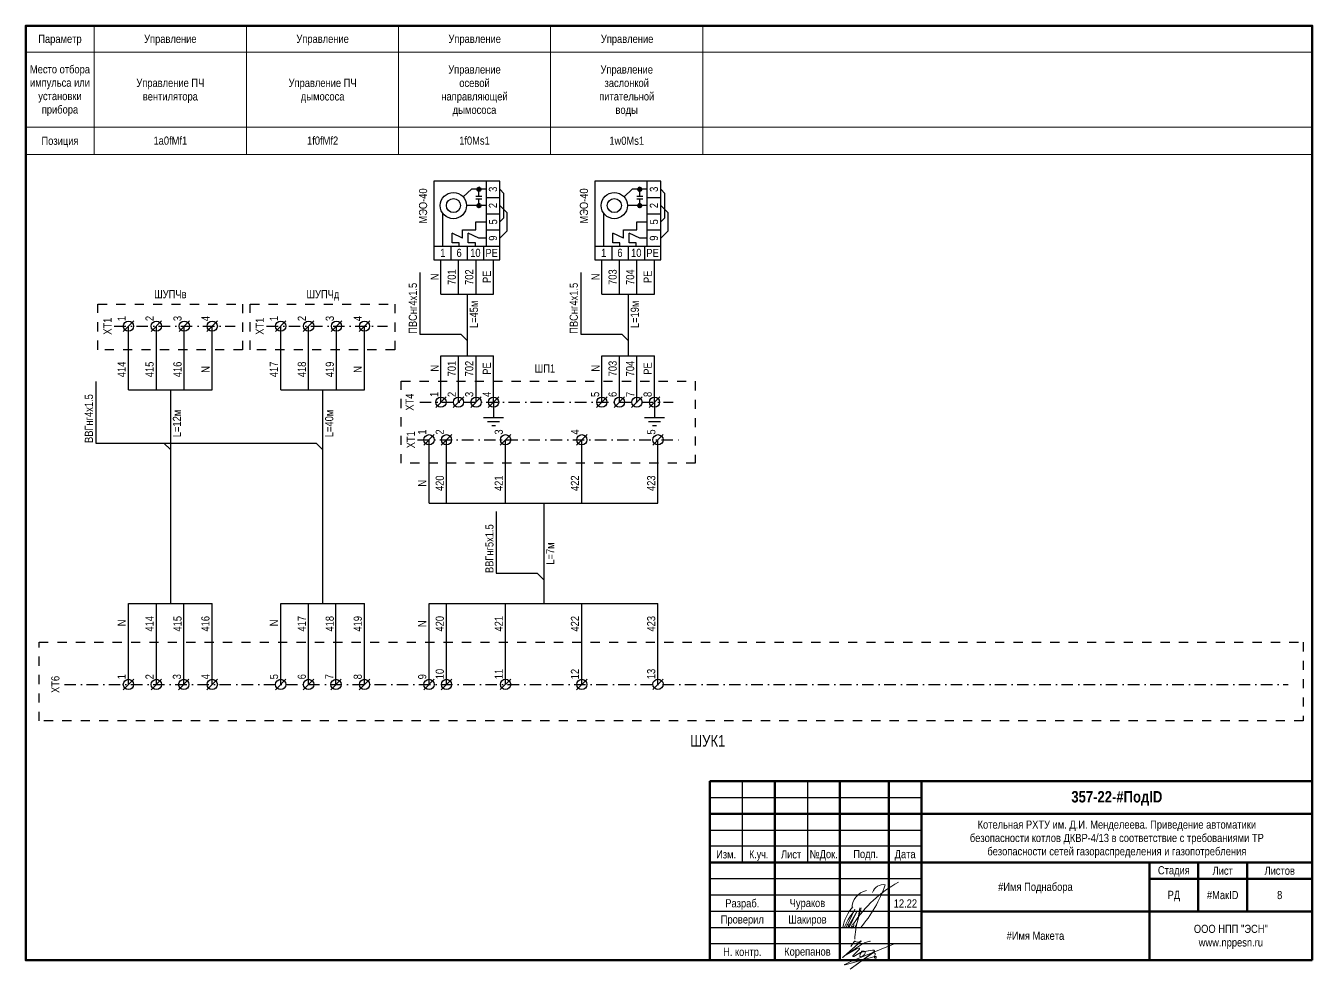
# Model space of a CAD drawing. Header units: millimetres. Extents: x -6000 to 26000, y -6000 to 26000.
# Drawn here: x 20 to 415, y -3185.1 to -2895.3 of the extents above; entities that cross this region are included whole.
import ezdxf

# ---------------------------------------------------------------- set-up
doc = ezdxf.new("R2010")
doc.units = ezdxf.units.MM
doc.header["$MEASUREMENT"] = 0
doc.linetypes.add('Штриховая', pattern=[5.644444, 2.822222, -2.822222])
doc.linetypes.add('Штрихпунктирная', pattern=[6.702778, 3.527778, -1.763889, 0, -1.411111])
for name, color, linetype, lineweight in [('0_Ном._пера__1', 7, 'Continuous', 15), ('0_Ном._пера__21', 7, 'Continuous', 30), ('0_Ном._пера__246', 7, 'Continuous', 100), ('2D - Общий_Ном._пера__1', 7, 'Continuous', 15), ('2D - Общий_Ном._пера__21', 7, 'Continuous', 30), ('2D - Общий_Ном._пера__41', 7, 'Continuous', 60), ('Аннотация - Текст_Ном._пера__1', 7, 'Continuous', 15)]:
    doc.layers.add(name, color=color, linetype=linetype, lineweight=lineweight)
doc.layers.add('0_Ном._пера__9', color=7, linetype='Continuous', lineweight=15, true_color=0x3dad99)
doc.styles.add('СГЕНЕРИР_СТИЛЬ_1', font='')
doc.styles.add('СГЕНЕРИР_СТИЛЬ_4', font='')
doc.styles.get('СГЕНЕРИР_СТИЛЬ_1').set_extended_font_data('Arial Narrow')
doc.styles.get('СГЕНЕРИР_СТИЛЬ_4').set_extended_font_data('Arial Narrow', bold=True)

msp = doc.modelspace()

# ---------------------------------------------------------------- linework, layer by layer
at = {"layer": '0_Ном._пера__21', "color": 7, "linetype": 'Continuous', "lineweight": 30}
for p, q in [((415, -3127.33), (230, -3127.33)), ((230, -3127.33), (230, -3182.33)), ((240, -3127.33), (240, -3152.33)), ((250, -3127.33), (250, -3182.33)), ((260, -3127.33), (260, -3152.33)), ((270, -3127.33), (270, -3182.33)), ((285, -3127.33), (285, -3182.33)), ((295, -3127.33), (295, -3182.33)), ((230, -3132.33), (295, -3132.33)), ((415, -3137.33), (230, -3137.33)), ((230, -3142.33), (295, -3142.33)), ((295, -3147.33), (230, -3147.33)), ((415, -3152.33), (230, -3152.33)), ((365, -3182.33), (365, -3152.33)), ((380, -3152.33), (380, -3167.33)), ((395, -3152.33), (395, -3167.33)), ((295, -3157.33), (230, -3157.33)), ((415, -3157.33), (365, -3157.33)), ((295, -3162.33), (230, -3162.33)), ((295, -3167.33), (230, -3167.33)), ((415, -3167.33), (295, -3167.33)), ((295, -3172.33), (230, -3172.33)), ((295, -3177.33), (230, -3177.33))]:
    msp.add_line(p, q, dxfattribs=at)
at = {"layer": '0_Ном._пера__246', "color": 7, "linetype": 'Continuous', "lineweight": 100}
for p, q in [((415, -3127.33), (230, -3127.33)), ((230, -3127.33), (230, -3182.33)), ((250, -3127.33), (250, -3182.33)), ((270, -3127.33), (270, -3182.33)), ((285, -3127.33), (285, -3182.33)), ((295, -3127.33), (295, -3182.33)), ((415, -3137.33), (230, -3137.33)), ((415, -3152.33), (230, -3152.33)), ((365, -3182.33), (365, -3152.33)), ((380, -3152.33), (380, -3167.33)), ((395, -3152.33), (395, -3167.33)), ((415, -3157.33), (365, -3157.33)), ((415, -3167.33), (295, -3167.33))]:
    msp.add_line(p, q, dxfattribs=at)
at = {"layer": '0_Ном._пера__246', "color": 7, "linetype": 'Continuous', "lineweight": 100, "flags": 128}
msp.add_lwpolyline([(415, -3182.33), (415, -2895.33), (20, -2895.33), (20, -3182.33)], close=True, dxfattribs=at)
at = {"layer": '0_Ном._пера__9', "color": 135, "linetype": 'Continuous', "lineweight": 15, "true_color": 0x3dad99}
for p, q in [((274.54, -3166.67), (271.86, -3172.22)), ((272.35, -3172.32), (275.1, -3167.53)), ((275.1, -3167.53), (272.84, -3172.22)), ((275.49, -3169.97), (276.47, -3166.2)), ((275.49, -3169.97), (276.07, -3166.23)), ((274.27, -3171.39), (274.13, -3172.43)), ((274.53, -3172.48), (275.27, -3170.74)), ((273.33, -3172.32), (273.51, -3172))]:
    msp.add_line(p, q, dxfattribs=at)
at = {"layer": '0_Ном._пера__9', "color": 135, "linetype": 'Continuous', "lineweight": 15, "true_color": 0x3dad99, "flags": 128}
for points in [[(273.37, -3178.09), (274.48, -3176.46, -0.414214), (274.51, -3176.45), (274.64, -3176.54, 0.267949), (275.98, -3176.64), (276.48, -3176.4, -0.775573), (276.51, -3176.43), (271.17, -3181.18), (270.81, -3181.52), (270.95, -3181.38, 0.030067), (271.39, -3181.01), (276.91, -3177.32, -0.091908), (278.11, -3176.74), (279.12, -3176.47, -0.933541), (279.19, -3176.59)], [(271.87, -3180.7), (275.11, -3178.86, -0.08719), (275.64, -3178.63), (275.75, -3178.6, -0.702393), (275.98, -3178.94), (273.94, -3180.96, 0.136086), (273.9, -3181.07, 0.443716), (274.02, -3181.21), (274.18, -3181.21, 0.161222), (274.25, -3181.18), (276.29, -3179.98, -0.026522), (276.38, -3179.92, -0.768791), (276.46, -3179.99), (276.23, -3180.43, 0.105043), (276.11, -3180.85, 0.43472), (276.54, -3181.31, 0.16132), (276.66, -3181.27), (277.28, -3180.81, 0.102211), (277.56, -3180.49), (277.58, -3180.45, -0.023478), (277.62, -3180.39, 0.197304), (277.75, -3179.84, 0.161257), (277.69, -3179.72, 0.094433), (277.46, -3179.57), (277.44, -3179.56, 0.083774), (277.2, -3179.51, 0.05387), (276.8, -3179.53, 0.985858), (276.69, -3179.85), (278.65, -3179.41, -0.027151), (278.73, -3179.4), (280.02, -3179.25, -0.046388), (280.15, -3179.25), (280.38, -3179.27, -0.65616), (280.5, -3179.62), (273.14, -3185.1), (279.32, -3180.6), (280.16, -3180.04), (280.27, -3180.03, -0.038414), (280.38, -3180.02), (280.48, -3180.02), (280.5, -3180.02, -0.402341), (280.8, -3180.63, 0.020676), (280.78, -3180.69), (280.55, -3181.06, 0.467701), (280.83, -3181.67, 0.131652), (281.07, -3181.58, 0.726247), (280.97, -3181.21), (280.88, -3181.2, 0.115506), (280.74, -3181.21), (274.6, -3182.92), (271.6, -3183.75), (271.48, -3183.74, -0.747293), (271.44, -3183.59), (273.5, -3182.61), (286.93, -3177.14)]]:
    msp.add_lwpolyline(points, format="xyb", dxfattribs=at)
at = {"layer": '0_Ном._пера__9', "color": 135, "linetype": 'Continuous', "lineweight": 15, "true_color": 0x3dad99}
for centre, radius, start, end in [((306.41, -3192.16), 38.51, 118.6981, 146.8966), ((243.78, -3144.82), 42.61, 319.6537, 340.3805), ((283.34, -3162.61), 3.52, 80.6082, 161.7985), ((279.27, -3166.47), 5.66, 101.6434, 180.3746), ((283.79, -3174.56), 13.12, 138.6736, 169.7126), ((286.05, -3177.57), 15.59, 139.9163, 160.3208), ((272.19, -3172.02), 0.668, 353.3227, 96.6773), ((296.11, -3176.21), 21.55, 163.167, 179.0964), ((273.35, -3171.72), 0.661, 268.7016, 341.1724)]:
    msp.add_arc(centre, radius, start, end, dxfattribs=at)
msp.add_ellipse((273.9, -3171.79), major_axis=(0.248, 0.662), ratio=0.421875, dxfattribs=at)
at = {"layer": '2D - Общий_Ном._пера__1', "color": 7, "linetype": 'Continuous', "lineweight": 15}
for p, q in [((41.03, -2895.33), (41.03, -2934.87)), ((41.03, -2895.33), (41.03, -2934.87)), ((87.77, -2895.33), (87.77, -2934.87)), ((87.77, -2895.33), (87.77, -2934.87)), ((134.47, -2895.33), (134.47, -2934.87)), ((181.15, -2895.33), (181.15, -2934.87)), ((227.89, -2895.33), (227.89, -2934.87)), ((20, -2903.45), (415, -2903.45)), ((20, -2926.51), (415, -2926.51)), ((20, -2934.87), (415, -2934.87))]:
    msp.add_line(p, q, dxfattribs=at)
at = {"layer": '2D - Общий_Ном._пера__21', "color": 7, "linetype": 'Continuous', "lineweight": 30}
for p, q in [((165.55, -2943.06), (145.34, -2943.06)), ((145.34, -2943.06), (145.34, -2967.18)), ((156.82, -2945.56), (154.3, -2947.86)), ((161.43, -2945.56), (156.82, -2945.56)), ((159.13, -2947.71), (159.13, -2946.2)), ((161.43, -2963.06), (161.43, -2943.06)), ((165.55, -2967.18), (165.55, -2943.06)), ((165.55, -2945.56), (166.8, -2946.81)), ((214.95, -2943.06), (194.74, -2943.06)), ((194.74, -2943.06), (194.74, -2967.18)), ((206.22, -2945.56), (203.69, -2947.86)), ((210.83, -2945.56), (206.22, -2945.56)), ((208.52, -2947.71), (208.52, -2946.2)), ((210.83, -2963.06), (210.83, -2943.06)), ((214.95, -2967.18), (214.95, -2943.06)), ((214.95, -2945.56), (216.2, -2946.81)), ((161.43, -2950.56), (155.34, -2950.56)), ((158.21, -2947.71), (160.05, -2947.71)), ((158.21, -2948.53), (160.05, -2948.53)), ((159.13, -2950.04), (159.13, -2948.53)), ((161.43, -2948.06), (165.55, -2948.06)), ((165.55, -2950.56), (167.8, -2952.82)), ((166.8, -2954.31), (166.8, -2946.81)), ((210.83, -2950.56), (204.74, -2950.56)), ((207.6, -2947.71), (209.44, -2947.71)), ((207.6, -2948.53), (209.44, -2948.53)), ((208.52, -2950.04), (208.52, -2948.53)), ((210.83, -2948.06), (214.95, -2948.06)), ((214.95, -2950.56), (217.2, -2952.82)), ((216.2, -2954.31), (216.2, -2946.81)), ((148.05, -2963.06), (148.05, -2952.94)), ((161.43, -2953.06), (165.55, -2953.06)), ((165.55, -2955.56), (166.8, -2954.31)), ((167.8, -2958.31), (167.8, -2952.82)), ((197.45, -2963.06), (197.45, -2952.94)), ((210.83, -2953.06), (214.95, -2953.06)), ((214.95, -2955.56), (216.2, -2954.31)), ((217.2, -2958.31), (217.2, -2952.82)), ((154.14, -2960.56), (154.14, -2958.03)), ((154.14, -2958.03), (158.22, -2958.03)), ((158.22, -2958.03), (158.22, -2955.56)), ((158.22, -2955.56), (161.43, -2955.56)), ((161.43, -2958.06), (165.55, -2958.06)), ((165.55, -2960.56), (167.8, -2958.31)), ((203.54, -2960.56), (203.54, -2958.03)), ((203.54, -2958.03), (207.62, -2958.03)), ((207.62, -2958.03), (207.62, -2955.56)), ((207.62, -2955.56), (210.83, -2955.56)), ((210.83, -2958.06), (214.95, -2958.06)), ((214.95, -2960.56), (217.2, -2958.31)), ((150.89, -2962.04), (150.89, -2959.08)), ((154.14, -2960.56), (150.89, -2959.08)), ((153.05, -2962.04), (150.89, -2962.04)), ((153.05, -2963.06), (153.05, -2962.04)), ((155.89, -2962.04), (155.89, -2959.08)), ((159.14, -2960.56), (155.89, -2959.08)), ((158.05, -2962.04), (155.89, -2962.04)), ((158.05, -2963.06), (158.05, -2962.04)), ((161.43, -2960.56), (159.14, -2960.56)), ((200.29, -2962.04), (200.29, -2959.08)), ((203.54, -2960.56), (200.29, -2959.08)), ((202.45, -2962.04), (200.29, -2962.04)), ((202.45, -2963.06), (202.45, -2962.04)), ((205.29, -2962.04), (205.29, -2959.08)), ((208.54, -2960.56), (205.29, -2959.08)), ((207.45, -2962.04), (205.29, -2962.04)), ((207.45, -2963.06), (207.45, -2962.04)), ((210.83, -2960.56), (208.54, -2960.56)), ((145.55, -2963.06), (165.55, -2963.06)), ((150.55, -2963.06), (150.55, -2967.18)), ((155.55, -2963.06), (155.55, -2967.18)), ((160.55, -2963.06), (160.55, -2967.18)), ((194.95, -2963.06), (214.95, -2963.06)), ((199.95, -2963.06), (199.95, -2967.18)), ((204.95, -2963.06), (204.95, -2967.18)), ((209.95, -2963.06), (209.95, -2967.18)), ((145.34, -2967.18), (165.55, -2967.18)), ((147.49, -2977.72), (147.49, -2967.18)), ((152.88, -2977.72), (152.88, -2967.18)), ((158.26, -2977.72), (158.26, -2967.18)), ((163.64, -2977.72), (163.64, -2967.18)), ((194.74, -2967.18), (214.95, -2967.18)), ((196.89, -2977.72), (196.89, -2967.18)), ((202.27, -2977.72), (202.27, -2967.18)), ((207.66, -2977.72), (207.66, -2967.18)), ((213.04, -2977.72), (213.04, -2967.18)), ((140.98, -2971.1), (140.98, -2990.04)), ((190.38, -2971.1), (190.38, -2990.04)), ((147.49, -2977.72), (163.64, -2977.72)), ((155.57, -2977.72), (155.57, -2996.69)), ((196.89, -2977.72), (213.04, -2977.72)), ((204.96, -2977.72), (204.96, -2996.69)), ((49.9, -2989.24), (53.14, -2986)), ((58.48, -2989.24), (61.72, -2986)), ((67.06, -2989.24), (70.3, -2986)), ((75.64, -2989.24), (78.87, -2986)), ((96.65, -2989.24), (99.89, -2986)), ((105.23, -2989.24), (108.46, -2986)), ((113.81, -2989.24), (117.04, -2986)), ((122.39, -2989.24), (125.62, -2986)), ((51.53, -3007.11), (51.53, -2987.61)), ((60.11, -3007.11), (60.11, -2987.61)), ((68.69, -3007.11), (68.69, -2987.61)), ((77.27, -3007.11), (77.27, -2987.61)), ((98.28, -3007.11), (98.28, -2987.61)), ((106.86, -3007.11), (106.86, -2987.61)), ((115.43, -3007.11), (115.43, -2987.61)), ((124.01, -3007.11), (124.01, -2987.61)), ((140.98, -2990.04), (153.59, -2990.04)), ((155.57, -2992.01), (153.59, -2990.04)), ((190.38, -2990.04), (202.99, -2990.04)), ((204.96, -2992.01), (202.99, -2990.04)), ((147.49, -3010.93), (147.49, -2996.69)), ((147.49, -2996.69), (163.64, -2996.69)), ((152.88, -3010.93), (152.88, -2996.69)), ((158.26, -3010.93), (158.26, -2996.69)), ((163.64, -3010.93), (163.64, -2996.69)), ((196.89, -3010.93), (196.89, -2996.69)), ((196.89, -2996.69), (213.04, -2996.69)), ((202.27, -3010.93), (202.27, -2996.69)), ((207.66, -3010.93), (207.66, -2996.69)), ((213.04, -3010.93), (213.04, -2996.69)), ((41.49, -3004.6), (41.49, -3023.53)), ((51.53, -3007.11), (77.27, -3007.11)), ((64.4, -3007.11), (64.4, -3072.79)), ((98.28, -3007.11), (124.01, -3007.11)), ((111.15, -3007.11), (111.15, -3072.79)), ((145.87, -3012.55), (149.1, -3009.32)), ((151.25, -3012.55), (154.48, -3009.32)), ((156.63, -3012.55), (159.87, -3009.32)), ((162.01, -3012.55), (165.25, -3009.32)), ((195.27, -3012.55), (198.5, -3009.32)), ((200.65, -3012.55), (203.88, -3009.32)), ((206.03, -3012.55), (209.26, -3009.32)), ((211.41, -3012.55), (214.65, -3009.32)), ((163.64, -3010.93), (163.64, -3015.62)), ((213.04, -3010.93), (213.04, -3015.62)), ((160.59, -3015.62), (166.69, -3015.62)), ((161.82, -3016.85), (165.46, -3016.85)), ((209.99, -3015.62), (216.09, -3015.62)), ((211.22, -3016.85), (214.86, -3016.85)), ((142.19, -3024.1), (145.43, -3020.86)), ((147.58, -3024.1), (150.81, -3020.86)), ((163.06, -3018.09), (164.23, -3018.09)), ((165.7, -3024.1), (168.94, -3020.86)), ((189.1, -3024.1), (192.33, -3020.86)), ((212.45, -3018.09), (213.62, -3018.09)), ((212.5, -3024.1), (215.73, -3020.86)), ((41.49, -3023.53), (109.17, -3023.53)), ((64.4, -3025.51), (62.42, -3023.53)), ((111.15, -3025.51), (109.17, -3023.53)), ((143.82, -3041.97), (143.82, -3022.47)), ((149.2, -3041.97), (149.2, -3022.47)), ((167.33, -3041.97), (167.33, -3022.47)), ((190.73, -3041.97), (190.73, -3022.47)), ((214.12, -3041.97), (214.12, -3022.47)), ((143.82, -3041.97), (214.12, -3041.97)), ((164.44, -3044.55), (164.44, -3063.48)), ((179.03, -3041.97), (179.03, -3072.79)), ((164.44, -3063.48), (177.05, -3063.48)), ((179.03, -3065.46), (177.05, -3063.48)), ((51.53, -3097.62), (51.53, -3072.79)), ((51.53, -3072.79), (77.27, -3072.79)), ((60.11, -3097.62), (60.11, -3072.79)), ((68.51, -3097.62), (68.51, -3072.79)), ((77.27, -3097.62), (77.27, -3072.79)), ((98.28, -3097.62), (98.28, -3072.79)), ((98.28, -3072.79), (124.01, -3072.79)), ((106.86, -3097.62), (106.86, -3072.79)), ((115.26, -3097.62), (115.26, -3072.79)), ((124.01, -3097.62), (124.01, -3072.79)), ((143.82, -3097.62), (143.82, -3072.79)), ((143.82, -3072.79), (214.12, -3072.79)), ((149.2, -3097.61), (149.2, -3072.79)), ((167.33, -3097.6), (167.33, -3072.79)), ((190.73, -3097.61), (190.73, -3072.79)), ((214.12, -3097.58), (214.12, -3072.79)), ((49.9, -3099.25), (53.14, -3096.01)), ((58.48, -3099.25), (61.72, -3096.01)), ((66.88, -3099.25), (70.12, -3096.01)), ((75.64, -3099.25), (78.87, -3096.01)), ((96.65, -3099.25), (99.89, -3096.01)), ((105.23, -3099.25), (108.46, -3096.01)), ((113.63, -3099.25), (116.87, -3096.01)), ((122.39, -3099.25), (125.62, -3096.01)), ((142.19, -3099.25), (145.43, -3096.01)), ((147.58, -3099.24), (150.81, -3096)), ((165.7, -3099.22), (168.94, -3095.99)), ((189.1, -3099.24), (192.33, -3096)), ((212.5, -3099.21), (215.73, -3095.97))]:
    msp.add_line(p, q, dxfattribs=at)
at = {"layer": '2D - Общий_Ном._пера__21', "color": 7, "linetype": 'Штриховая', "lineweight": 30}
for p, q in [((42.16, -2980.82), (86.58, -2980.82)), ((42.16, -2994.84), (42.16, -2980.82)), ((86.58, -2980.82), (86.58, -2994.84)), ((88.91, -2980.82), (133.32, -2980.82)), ((88.91, -2994.84), (88.91, -2980.82)), ((133.32, -2980.82), (133.32, -2994.84)), ((86.58, -2994.84), (42.16, -2994.84)), ((133.32, -2994.84), (88.91, -2994.84)), ((135.29, -3004.53), (225.56, -3004.53)), ((135.29, -3029.7), (135.29, -3004.53)), ((225.56, -3004.53), (225.56, -3029.7)), ((225.56, -3029.7), (135.29, -3029.7)), ((24.11, -3084.69), (412.23, -3084.69)), ((24.11, -3108.83), (24.11, -3084.69)), ((412.23, -3084.69), (412.23, -3108.83)), ((412.23, -3108.83), (24.11, -3108.83))]:
    msp.add_line(p, q, dxfattribs=at)
at = {"layer": '2D - Общий_Ном._пера__21', "color": 7, "linetype": 'Штрихпунктирная', "lineweight": 30}
for p, q in [((47.2, -2987.61), (84.32, -2987.61)), ((93.94, -2987.61), (131.06, -2987.61)), ((141, -3010.93), (218.77, -3010.93)), ((140.33, -3022.47), (221.24, -3022.47)), ((31.87, -3097.62), (407.61, -3097.62))]:
    msp.add_line(p, q, dxfattribs=at)
at = {"layer": '2D - Общий_Ном._пера__21', "color": 7, "linetype": 'Continuous', "lineweight": 30}
for centre, radius in [((151.31, -2950.56), 4.03), ((200.71, -2950.56), 4.03), ((151.31, -2950.56), 2.16), ((200.71, -2950.56), 2.16), ((51.53, -2987.61), 1.57), ((60.11, -2987.61), 1.57), ((68.69, -2987.61), 1.57), ((77.27, -2987.61), 1.57), ((98.28, -2987.61), 1.57), ((106.86, -2987.61), 1.57), ((115.43, -2987.61), 1.57), ((124.01, -2987.61), 1.57), ((147.49, -3010.93), 1.57), ((152.88, -3010.93), 1.57), ((158.26, -3010.93), 1.57), ((163.64, -3010.93), 1.57), ((196.89, -3010.93), 1.57), ((202.27, -3010.93), 1.57), ((207.66, -3010.93), 1.57), ((213.04, -3010.93), 1.57), ((143.82, -3022.47), 1.57), ((149.2, -3022.47), 1.57), ((167.33, -3022.47), 1.57), ((190.73, -3022.47), 1.57), ((214.12, -3022.47), 1.57), ((51.53, -3097.62), 1.57), ((60.11, -3097.62), 1.57), ((68.51, -3097.62), 1.57), ((77.27, -3097.62), 1.57), ((98.28, -3097.62), 1.57), ((106.86, -3097.62), 1.57), ((115.26, -3097.62), 1.57), ((124.01, -3097.62), 1.57), ((143.82, -3097.62), 1.57), ((149.2, -3097.61), 1.57), ((167.33, -3097.6), 1.57), ((190.73, -3097.61), 1.57), ((214.12, -3097.58), 1.57)]:
    msp.add_circle(centre, radius, dxfattribs=at)
at = {"layer": '2D - Общий_Ном._пера__41', "color": 7, "linetype": 'Continuous', "lineweight": 60}
for centre in [(159.13, -2945.56), (208.52, -2945.56), (159.13, -2950.56), (208.52, -2950.56)]:
    msp.add_circle(centre, 0.523, dxfattribs=at)

# ---------------------------------------------------------------- texts
at = {"layer": '0_Ном._пера__1', "color": 7, "linetype": 'Continuous', "lineweight": 15, "attachment_point": 5}
for s, insert, char_height, style in [('\\A1;{\\pqc;\\fArial Narrow|b1|i0|c204|p34;357-22\\fArial Narrow|b1|i0|c204|p34;-\\fArial Narrow|b1|i0|c204|p34;#ПодID}', (355, -3132.62), 3.5, 'СГЕНЕРИР_СТИЛЬ_4'), ('\\A1;{\\pqc;\\fArial Narrow|b0|i0|c204|p34;Изм.}', (235.04, -3149.82), 2.5, 'СГЕНЕРИР_СТИЛЬ_1'), ('\\A1;{\\W0.950000x;\\pqc;\\fArial Narrow|b0|i0|c204|p34;К.уч.}', (245.04, -3150.16), 2.5, 'СГЕНЕРИР_СТИЛЬ_1'), ('\\A1;{\\pqc;\\fArial Narrow|b0|i0|c204|p34;Лист}', (255, -3149.82), 2.5, 'СГЕНЕРИР_СТИЛЬ_1'), ('\\A1;{\\pqc;\\fArial Narrow|b0|i0|c204|p34;№Док.}', (265, -3150.09), 2.5, 'СГЕНЕРИР_СТИЛЬ_1'), ('\\A1;{\\pqc;\\fArial Narrow|b0|i0|c204|p34; Подп.}', (277.5, -3150.05), 2.5, 'СГЕНЕРИР_СТИЛЬ_1'), ('\\A1;{\\pqc;\\fArial Narrow|b0|i0|c204|p34;Дата}', (290, -3150.09), 2.5, 'СГЕНЕРИР_СТИЛЬ_1'), ('\\A1;{\\pqc;\\fArial Narrow|b0|i0|c204|p34;Стадия}', (372.5, -3155.05), 2.5, 'СГЕНЕРИР_СТИЛЬ_1'), ('\\A1;{\\pqc;\\fArial Narrow|b0|i0|c204|p34;Лист}', (387.5, -3154.84), 2.5, 'СГЕНЕРИР_СТИЛЬ_1'), ('\\A1;{\\pqc;\\fArial Narrow|b0|i0|c204|p34;Листов}', (405, -3154.84), 2.5, 'СГЕНЕРИР_СТИЛЬ_1'), ('\\A1;{\\pqc;\\fArial Narrow|b0|i0|c204|p34;#Имя Поднабора}', (330, -3160.14), 2.5, 'СГЕНЕРИР_СТИЛЬ_1'), ('\\A1;{\\pqc;\\fArial Narrow|b0|i0|c204|p34;РД}', (372.5, -3162.61), 2.5, 'СГЕНЕРИР_СТИЛЬ_1'), ('\\A1;{\\pqc;\\fArial Narrow|b0|i0|c204|p34;#МакID}', (387.5, -3162.32), 2.5, 'СГЕНЕРИР_СТИЛЬ_1'), ('\\A1;{\\pqc;\\fArial Narrow|b0|i0|c204|p34;#Имя Макета}', (330, -3174.82), 2.5, 'СГЕНЕРИР_СТИЛЬ_1')]:
    msp.add_mtext(s, dxfattribs=dict(at, insert=insert, char_height=char_height, style=style))
at = {"layer": '0_Ном._пера__1', "color": 7, "linetype": 'Continuous', "lineweight": 15, "insert": (355, -3145.14), "char_height": 2.5, "width": 102.1134, "attachment_point": 5, "line_spacing_factor": 0.984993, "style": 'СГЕНЕРИР_СТИЛЬ_1'}
msp.add_mtext('\\A1;{\\pqc;\\fArial Narrow|b0|i0|c204|p34;Котельная РХТУ им. Д.И. Менделеева. Приведение автоматики безопасности котлов ДКВР-4/13 в соответствие с требованиями ТР безопасности сетей газораспределения и газопотребления}', dxfattribs=at)
at = {"layer": '0_Ном._пера__1', "color": 7, "linetype": 'Continuous', "lineweight": 15, "insert": (390, -3175.14), "char_height": 2.5, "attachment_point": 5, "line_spacing_factor": 0.996855, "style": 'СГЕНЕРИР_СТИЛЬ_1'}
msp.add_mtext('\\A1;{\\pqc;\\fArial Narrow|b0|i0|c204|p34;ООО НПП "ЭСН"\\P\\pqc;\\fArial Narrow|b0|i0|c204|p34;www.nppesn.ru}', dxfattribs=at)
at = {"layer": 'Аннотация - Текст_Ном._пера__1', "color": 7, "linetype": 'Continuous', "lineweight": 15, "attachment_point": 2, "style": 'СГЕНЕРИР_СТИЛЬ_1'}
for s, insert, char_height in [('\\A1;{\\pqc;\\fArial Narrow|b0|i0|c204|p34;Параметр}', (30.51, -2898.11), 2.5), ('\\A1;{\\pqc;\\fArial Narrow|b0|i0|c204|p34;Управление}', (64.4, -2898.11), 2.5), ('\\A1;{\\pqc;\\fArial Narrow|b0|i0|c204|p34;Управление}', (111.15, -2898.11), 2.5), ('\\A1;{\\pqc;\\fArial Narrow|b0|i0|c204|p34;Управление}', (157.84, -2898.11), 2.5), ('\\A1;{\\pqc;\\fArial Narrow|b0|i0|c204|p34;Управление}', (204.64, -2898.11), 2.5), ('\\A1;{\\pqc;\\fArial Narrow|b0|i0|c204|p34;Позиция}', (30.51, -2929.41), 2.5), ('\\A1;{\\pqc;\\fArial Narrow|b0|i0|c204|p34;1a0fMf1}', (64.4, -2929.37), 2.5), ('\\A1;{\\pqc;\\fArial Narrow|b0|i0|c204|p34;1f0fMf2}', (111.15, -2929.37), 2.5), ('\\A1;{\\pqc;\\fArial Narrow|b0|i0|c204|p34;1f0Ms1}', (157.77, -2929.37), 2.5), ('\\A1;{\\pqc;\\fArial Narrow|b0|i0|c204|p34;1w0Ms1}', (204.52, -2929.4), 2.5), ('\\A1;{\\pqc;\\fArial Narrow|b0|i0|c204|p34;1}', (148.05, -2963.83), 2.5), ('\\A1;{\\pqc;\\fArial Narrow|b0|i0|c204|p34;6}', (153.05, -2963.83), 2.5), ('\\A1;{\\pqc;\\fArial Narrow|b0|i0|c204|p34;10}', (158.05, -2963.83), 2.5), ('\\A1;{\\pqc;\\fArial Narrow|b0|i0|c204|p34;PE}', (163.05, -2963.85), 2.5), ('\\A1;{\\pqc;\\fArial Narrow|b0|i0|c204|p34;1}', (197.45, -2963.83), 2.5), ('\\A1;{\\pqc;\\fArial Narrow|b0|i0|c204|p34;6}', (202.45, -2963.83), 2.5), ('\\A1;{\\pqc;\\fArial Narrow|b0|i0|c204|p34;10}', (207.45, -2963.83), 2.5), ('\\A1;{\\pqc;\\fArial Narrow|b0|i0|c204|p34;PE}', (212.45, -2963.85), 2.5), ('\\A1;{\\pqc;\\fArial Narrow|b0|i0|c204|p34;Ш\\fArial Narrow|b0|i0|c204|p34;УПЧв}', (64.4, -2976.52), 2.5), ('\\A1;{\\pqc;\\fArial Narrow|b0|i0|c204|p34;ШУПЧ\\fArial Narrow|b0|i0|c204|p34;д}', (111.23, -2976.52), 2.5), ('\\A1;{\\pqc;\\fArial Narrow|b0|i0|c204|p34;ШП1}', (179.41, -2999.33), 2.5), ('\\A1;{\\pqc;\\fArial Narrow|b0|i0|c204|p34;ШУК1}', (229.39, -3113.2), 3.5), ('\\A1;{\\pqc;\\fArial Narrow|b0|i0|c204|p34;Разраб.}', (240, -3163.57), 2.5), ('\\A1;{\\pqc;\\fArial Narrow|b0|i0|c204|p34;Чураков}', (260, -3163.49), 2.5), ('\\A1;{\\pqc;\\fArial Narrow|b0|i0|c204|p34;12.22}', (290.08, -3163.63), 2.5), ('\\A1;{\\pqc;\\fArial Narrow|b0|i0|c204|p34;8}', (405, -3161.04), 2.5), ('\\A1;{\\pqc;\\fArial Narrow|b0|i0|c204|p34;Проверил}', (240, -3168.54), 2.5), ('\\A1;{\\pqc;\\fArial Narrow|b0|i0|c204|p34;Шакиров}', (260, -3168.54), 2.5), ('\\A1;{\\pqc;\\fArial Narrow|b0|i0|c204|p34;Н. контр.}', (240, -3178.49), 2.5), ('\\A1;{\\pqc;\\fArial Narrow|b0|i0|c204|p34;Корепанов}', (260, -3178.41), 2.5)]:
    msp.add_mtext(s, dxfattribs=dict(at, insert=insert, char_height=char_height))
at = {"layer": 'Аннотация - Текст_Ном._пера__1', "color": 7, "linetype": 'Continuous', "lineweight": 15, "char_height": 2.5, "attachment_point": 2, "style": 'СГЕНЕРИР_СТИЛЬ_1'}
for s, insert, width, line_spacing_factor in [('\\A1;{\\pqc;\\fArial Narrow|b0|i0|c204|p34;Место отбора импульса или установки прибора}', (30.51, -2907.46), 21.0254, 0.986465), ('\\A1;{\\pqc;\\fArial Narrow|b0|i0|c204|p34;Управление о\\fArial Narrow|b0|i0|c204|p34;сев\\fArial Narrow|b0|i0|c204|p34;ой\\fArial Narrow|b0|i0|c204|p34; направляющ\\fArial Narrow|b0|i0|c204|p34;ей\\fArial Narrow|b0|i0|c204|p34; дымососа}', (157.78, -2907.52), 23.3734, 0.990841), ('\\A1;{\\pqc;\\fArial Narrow|b0|i0|c204|p34;Управление з\\fArial Narrow|b0|i0|c204|p34;аслонк\\fArial Narrow|b0|i0|c204|p34;ой\\fArial Narrow|b0|i0|c204|p34; питательной воды}', (204.52, -2907.52), 23.3734, 0.990841), ('\\A1;{\\pqc;\\fArial Narrow|b0|i0|c204|p34;Управление ПЧ вентилятора}', (64.4, -2911.64), 23.3734, 0.996475), ('\\A1;{\\pqc;\\fArial Narrow|b0|i0|c204|p34;Управление \\fArial Narrow|b0|i0|c204|p34;ПЧ дымососа}', (111.15, -2911.64), 23.3734, 0.996093)]:
    msp.add_mtext(s, dxfattribs=dict(at, insert=insert, width=width, line_spacing_factor=line_spacing_factor))
at = {"layer": 'Аннотация - Текст_Ном._пера__1', "color": 7, "linetype": 'Continuous', "lineweight": 15, "char_height": 2.5, "attachment_point": 2, "rotation": 90, "style": 'СГЕНЕРИР_СТИЛЬ_1'}
for s, insert in [('\\A1;{\\pqc;\\fArial Narrow|b0|i0|c204|p34;МЭО-40}', (140.73, -2950.69)), ('\\A1;{\\pqc;\\fArial Narrow|b0|i0|c204|p34;3}', (162.2, -2945.56)), ('\\A1;{\\pqc;\\fArial Narrow|b0|i0|c204|p34;МЭО-40}', (190.13, -2950.69)), ('\\A1;{\\pqc;\\fArial Narrow|b0|i0|c204|p34;3}', (211.6, -2945.56)), ('\\A1;{\\pqc;\\fArial Narrow|b0|i0|c204|p34;2}', (162.2, -2950.56)), ('\\A1;{\\pqc;\\fArial Narrow|b0|i0|c204|p34;2}', (211.6, -2950.56)), ('\\A1;{\\pqc;\\fArial Narrow|b0|i0|c204|p34;5}', (162.24, -2955.56)), ('\\A1;{\\pqc;\\fArial Narrow|b0|i0|c204|p34;5}', (211.64, -2955.56)), ('\\A1;{\\pqc;\\fArial Narrow|b0|i0|c204|p34;9}', (162.2, -2960.56)), ('\\A1;{\\pqc;\\fArial Narrow|b0|i0|c204|p34;9}', (211.6, -2960.56)), ('\\A1;{\\pqc;\\fArial Narrow|b0|i0|c204|p34;701}', (149.53, -2972.54)), ('\\A1;{\\pqc;\\fArial Narrow|b0|i0|c204|p34;70\\fArial Narrow|b0|i0|c204|p34;2}', (154.91, -2972.54)), ('\\A1;{\\pqc;\\fArial Narrow|b0|i0|c204|p34;70\\fArial Narrow|b0|i0|c204|p34;3}', (198.93, -2972.54)), ('\\A1;{\\pqc;\\fArial Narrow|b0|i0|c204|p34;70\\fArial Narrow|b0|i0|c204|p34;4}', (204.31, -2972.54)), ('\\A1;{\\pqc;\\fArial Narrow|b0|i0|c204|p34;N}', (144.28, -2972.45)), ('\\A1;{\\pqc;\\fArial Narrow|b0|i0|c204|p34;PE}', (160.31, -2972.45)), ('\\A1;{\\pqc;\\fArial Narrow|b0|i0|c204|p34;N}', (193.68, -2972.45)), ('\\A1;{\\pqc;\\fArial Narrow|b0|i0|c204|p34;PE}', (209.7, -2972.45)), ('\\A1;{\\pqc;\\fArial Narrow|b0|i0|c204|p34;ПВС\\fArial Narrow|b0|i0|c204|p34;нг\\fArial Narrow|b0|i0|c204|p34;4х1.5}', (137.6, -2982.12)), ('\\A1;{\\pqc;\\fArial Narrow|b0|i0|c204|p34;ПВС\\fArial Narrow|b0|i0|c204|p34;нг\\fArial Narrow|b0|i0|c204|p34;4х1.5}', (187, -2982.12)), ('\\A1;{\\pqc;\\fArial Narrow|b0|i0|c204|p34;L=\\fArial Narrow|b0|i0|c204|p34;45\\fArial Narrow|b0|i0|c204|p34;м}', (156.35, -2983.98)), ('\\A1;{\\pqc;\\fArial Narrow|b0|i0|c204|p34;L=\\fArial Narrow|b0|i0|c204|p34;19\\fArial Narrow|b0|i0|c204|p34;м}', (205.74, -2983.98)), ('\\A1;{\\pqc;\\fArial Narrow|b0|i0|c204|p34;XT\\fArial Narrow|b0|i0|c204|p34;1}', (43.85, -2987.61)), ('\\A1;{\\pqc;\\fArial Narrow|b0|i0|c204|p34;1}', (48.18, -2985.24)), ('\\A1;{\\pqc;\\fArial Narrow|b0|i0|c204|p34;2}', (56.76, -2985.24)), ('\\A1;{\\pqc;\\fArial Narrow|b0|i0|c204|p34;3}', (65.34, -2985.24)), ('\\A1;{\\pqc;\\fArial Narrow|b0|i0|c204|p34;4}', (73.93, -2985.24)), ('\\A1;{\\pqc;\\fArial Narrow|b0|i0|c204|p34;XT\\fArial Narrow|b0|i0|c204|p34;1}', (90.6, -2987.61)), ('\\A1;{\\pqc;\\fArial Narrow|b0|i0|c204|p34;1}', (94.93, -2985.24)), ('\\A1;{\\pqc;\\fArial Narrow|b0|i0|c204|p34;2}', (103.51, -2985.24)), ('\\A1;{\\pqc;\\fArial Narrow|b0|i0|c204|p34;3}', (112.09, -2985.24)), ('\\A1;{\\pqc;\\fArial Narrow|b0|i0|c204|p34;4}', (120.68, -2985.24)), ('\\A1;{\\pqc;\\fArial Narrow|b0|i0|c204|p34;414}', (48.18, -3000.88)), ('\\A1;{\\pqc;\\fArial Narrow|b0|i0|c204|p34;415}', (56.76, -3000.88)), ('\\A1;{\\pqc;\\fArial Narrow|b0|i0|c204|p34;416}', (65.34, -3000.88)), ('\\A1;{\\pqc;\\fArial Narrow|b0|i0|c204|p34;N}', (73.93, -3000.88)), ('\\A1;{\\pqc;\\fArial Narrow|b0|i0|c204|p34;41\\fArial Narrow|b0|i0|c204|p34;7}', (94.93, -3000.88)), ('\\A1;{\\pqc;\\fArial Narrow|b0|i0|c204|p34;41\\fArial Narrow|b0|i0|c204|p34;8}', (103.51, -3000.88)), ('\\A1;{\\pqc;\\fArial Narrow|b0|i0|c204|p34;41\\fArial Narrow|b0|i0|c204|p34;9}', (112.09, -3000.88)), ('\\A1;{\\pqc;\\fArial Narrow|b0|i0|c204|p34;N}', (120.68, -3000.88)), ('\\A1;{\\pqc;\\fArial Narrow|b0|i0|c204|p34;N}', (144.28, -3000.53)), ('\\A1;{\\pqc;\\fArial Narrow|b0|i0|c204|p34;701}', (149.53, -3000.62)), ('\\A1;{\\pqc;\\fArial Narrow|b0|i0|c204|p34;70\\fArial Narrow|b0|i0|c204|p34;2}', (154.91, -3000.62)), ('\\A1;{\\pqc;\\fArial Narrow|b0|i0|c204|p34;PE}', (160.31, -3000.61)), ('\\A1;{\\pqc;\\fArial Narrow|b0|i0|c204|p34;N}', (193.68, -3000.53)), ('\\A1;{\\pqc;\\fArial Narrow|b0|i0|c204|p34;70\\fArial Narrow|b0|i0|c204|p34;3}', (198.93, -3000.62)), ('\\A1;{\\pqc;\\fArial Narrow|b0|i0|c204|p34;70\\fArial Narrow|b0|i0|c204|p34;4}', (204.31, -3000.62)), ('\\A1;{\\pqc;\\fArial Narrow|b0|i0|c204|p34;PE}', (209.7, -3000.61)), ('\\A1;{\\pqc;\\fArial Narrow|b0|i0|c204|p34;ВВГнг4х1.\\fArial Narrow|b0|i0|c204|p34;5}', (38.14, -3015.97)), ('\\A1;{\\pqc;\\fArial Narrow|b0|i0|c204|p34;XT\\fArial Narrow|b0|i0|c204|p34;4}', (136.62, -3010.93)), ('\\A1;{\\pqc;\\fArial Narrow|b0|i0|c204|p34;1}', (144.15, -3008.55)), ('\\A1;{\\pqc;\\fArial Narrow|b0|i0|c204|p34;2}', (149.53, -3008.55)), ('\\A1;{\\pqc;\\fArial Narrow|b0|i0|c204|p34;3}', (154.91, -3008.55)), ('\\A1;{\\pqc;\\fArial Narrow|b0|i0|c204|p34;4}', (160.31, -3008.55)), ('\\A1;{\\pqc;\\fArial Narrow|b0|i0|c204|p34;5}', (193.58, -3008.55)), ('\\A1;{\\pqc;\\fArial Narrow|b0|i0|c204|p34;6}', (198.93, -3008.55)), ('\\A1;{\\pqc;\\fArial Narrow|b0|i0|c204|p34;7}', (204.35, -3008.55)), ('\\A1;{\\pqc;\\fArial Narrow|b0|i0|c204|p34;8}', (209.69, -3008.55)), ('\\A1;{\\pqc;\\fArial Narrow|b0|i0|c204|p34;L=\\fArial Narrow|b0|i0|c204|p34;12\\fArial Narrow|b0|i0|c204|p34;м}', (65.17, -3017.48)), ('\\A1;{\\pqc;\\fArial Narrow|b0|i0|c204|p34;L=\\fArial Narrow|b0|i0|c204|p34;4\\fArial Narrow|b0|i0|c204|p34;0м}', (111.92, -3017.48)), ('\\A1;{\\pqc;\\fArial Narrow|b0|i0|c204|p34;XT\\fArial Narrow|b0|i0|c204|p34;1}', (136.98, -3022.47)), ('\\A1;{\\pqc;\\fArial Narrow|b0|i0|c204|p34;1}', (140.47, -3020.1)), ('\\A1;{\\pqc;\\fArial Narrow|b0|i0|c204|p34;2}', (145.86, -3020.1)), ('\\A1;{\\pqc;\\fArial Narrow|b0|i0|c204|p34;3}', (163.98, -3020.1)), ('\\A1;{\\pqc;\\fArial Narrow|b0|i0|c204|p34;4}', (187.39, -3020.1)), ('\\A1;{\\pqc;\\fArial Narrow|b0|i0|c204|p34;5}', (210.82, -3020.1)), ('\\A1;{\\pqc;\\fArial Narrow|b0|i0|c204|p34;4\\fArial Narrow|b0|i0|c204|p34;20}', (145.86, -3035.84)), ('\\A1;{\\pqc;\\fArial Narrow|b0|i0|c204|p34;4\\fArial Narrow|b0|i0|c204|p34;21}', (163.98, -3035.84)), ('\\A1;{\\pqc;\\fArial Narrow|b0|i0|c204|p34;4\\fArial Narrow|b0|i0|c204|p34;22}', (187.38, -3035.84)), ('\\A1;{\\pqc;\\fArial Narrow|b0|i0|c204|p34;4\\fArial Narrow|b0|i0|c204|p34;23}', (210.78, -3035.84)), ('\\A1;{\\pqc;\\fArial Narrow|b0|i0|c204|p34;N}', (140.48, -3035.84)), ('\\A1;{\\pqc;\\fArial Narrow|b0|i0|c204|p34;ВВГнг5х1.\\fArial Narrow|b0|i0|c204|p34;5}', (161.1, -3055.92)), ('\\A1;{\\pqc;\\fArial Narrow|b0|i0|c204|p34;L=\\fArial Narrow|b0|i0|c204|p34;7\\fArial Narrow|b0|i0|c204|p34;м}', (179.81, -3057.43)), ('\\A1;{\\pqc;\\fArial Narrow|b0|i0|c204|p34;414}', (56.76, -3078.99)), ('\\A1;{\\pqc;\\fArial Narrow|b0|i0|c204|p34;415}', (65.34, -3078.99)), ('\\A1;{\\pqc;\\fArial Narrow|b0|i0|c204|p34;416}', (73.92, -3078.99)), ('\\A1;{\\pqc;\\fArial Narrow|b0|i0|c204|p34;41\\fArial Narrow|b0|i0|c204|p34;7}', (103.51, -3078.99)), ('\\A1;{\\pqc;\\fArial Narrow|b0|i0|c204|p34;41\\fArial Narrow|b0|i0|c204|p34;8}', (112.09, -3078.99)), ('\\A1;{\\pqc;\\fArial Narrow|b0|i0|c204|p34;41\\fArial Narrow|b0|i0|c204|p34;9}', (120.67, -3078.99)), ('\\A1;{\\pqc;\\fArial Narrow|b0|i0|c204|p34;4\\fArial Narrow|b0|i0|c204|p34;20}', (145.86, -3078.99)), ('\\A1;{\\pqc;\\fArial Narrow|b0|i0|c204|p34;4\\fArial Narrow|b0|i0|c204|p34;21}', (163.98, -3078.99)), ('\\A1;{\\pqc;\\fArial Narrow|b0|i0|c204|p34;4\\fArial Narrow|b0|i0|c204|p34;22}', (187.38, -3078.99)), ('\\A1;{\\pqc;\\fArial Narrow|b0|i0|c204|p34;4\\fArial Narrow|b0|i0|c204|p34;23}', (210.78, -3078.99)), ('\\A1;{\\pqc;\\fArial Narrow|b0|i0|c204|p34;N}', (48.2, -3078.74)), ('\\A1;{\\pqc;\\fArial Narrow|b0|i0|c204|p34;N}', (94.94, -3078.74)), ('\\A1;{\\pqc;\\fArial Narrow|b0|i0|c204|p34;N}', (140.48, -3078.99)), ('\\A1;{\\pqc;\\fArial Narrow|b0|i0|c204|p34;XT\\fArial Narrow|b0|i0|c204|p34;6}', (27.84, -3097.62)), ('\\A1;{\\pqc;\\fArial Narrow|b0|i0|c204|p34;1}', (48.18, -3095.25)), ('\\A1;{\\pqc;\\fArial Narrow|b0|i0|c204|p34;2}', (56.76, -3095.25)), ('\\A1;{\\pqc;\\fArial Narrow|b0|i0|c204|p34;3}', (65.16, -3095.25)), ('\\A1;{\\pqc;\\fArial Narrow|b0|i0|c204|p34;4}', (73.93, -3095.25)), ('\\A1;{\\pqc;\\fArial Narrow|b0|i0|c204|p34;5}', (94.97, -3095.25)), ('\\A1;{\\pqc;\\fArial Narrow|b0|i0|c204|p34;6}', (103.51, -3095.25)), ('\\A1;{\\pqc;\\fArial Narrow|b0|i0|c204|p34;7}', (111.95, -3095.25)), ('\\A1;{\\pqc;\\fArial Narrow|b0|i0|c204|p34;8}', (120.67, -3095.25)), ('\\A1;{\\pqc;\\fArial Narrow|b0|i0|c204|p34;9}', (140.47, -3095.25)), ('\\A1;{\\pqc;\\fArial Narrow|b0|i0|c204|p34;10}', (145.86, -3094.43)), ('\\A1;{\\pqc;\\fArial Narrow|b0|i0|c204|p34;1\\fArial Narrow|b0|i0|c204|p34;1}', (163.98, -3094.42)), ('\\A1;{\\pqc;\\fArial Narrow|b0|i0|c204|p34;1\\fArial Narrow|b0|i0|c204|p34;2}', (187.38, -3094.43)), ('\\A1;{\\pqc;\\fArial Narrow|b0|i0|c204|p34;1\\fArial Narrow|b0|i0|c204|p34;3}', (210.78, -3094.41))]:
    msp.add_mtext(s, dxfattribs=dict(at, insert=insert))

doc.saveas('drawing.dxf')
